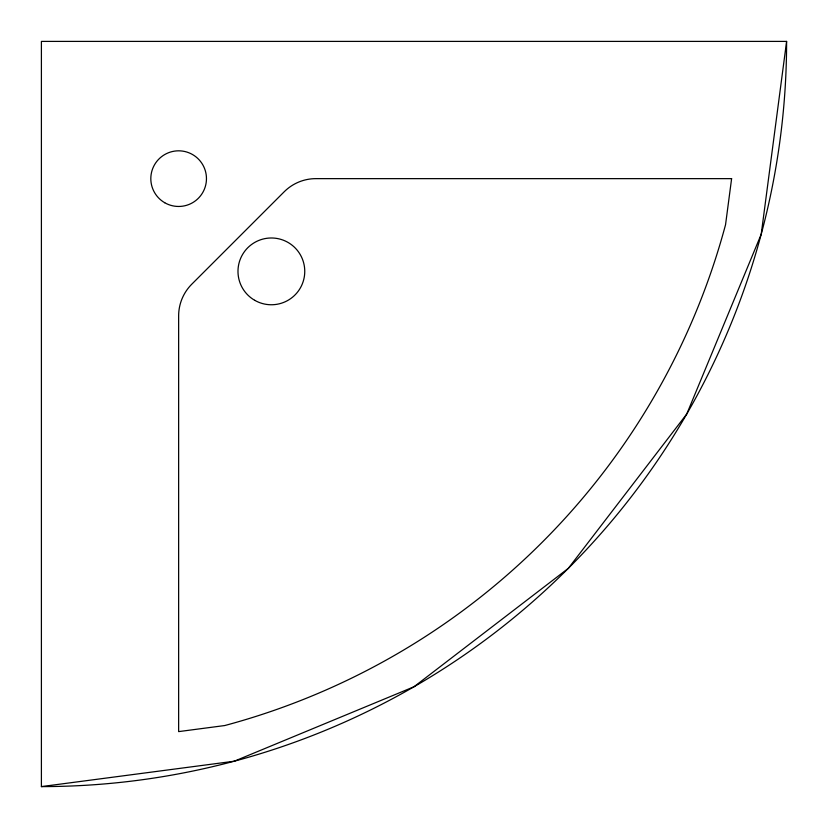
<?xml version="1.0" encoding="UTF-8"?>
<svg xmlns="http://www.w3.org/2000/svg" width="828" height="828" viewBox="0 0 828 828"><rect width="100%" height="100%" fill="white"/><g stroke="black" fill="none" stroke-linecap="round" stroke-linejoin="round"><path stroke-width="1.24" d="M786.6 41.4L761.211 234.272L686.764 414L568.339 568.339L414 686.764L234.272 761.211L41.4 786.6L41.4 41.4L786.6 41.4A745.2 745.2 0 0 1 41.4 786.6M731.61 178.641L725.545 224.719A708.282 708.282 0 0 1 224.719 725.545L178.641 731.61L178.641 315.882A44.774 44.774 0 0 1 191.754 284.221L284.221 191.754A44.774 44.774 0 0 1 315.882 178.641L731.61 178.641M164.731 202.736A27.821 27.821 0 0 0 206.462 178.641A27.821 27.821 0 0 0 164.731 154.546A27.821 27.821 0 0 0 164.731 202.736M254.682 300.285A33.379 33.379 0 0 0 304.756 271.377A33.379 33.379 0 0 0 254.682 242.459A33.379 33.379 0 0 0 254.682 300.285"/></g></svg>
